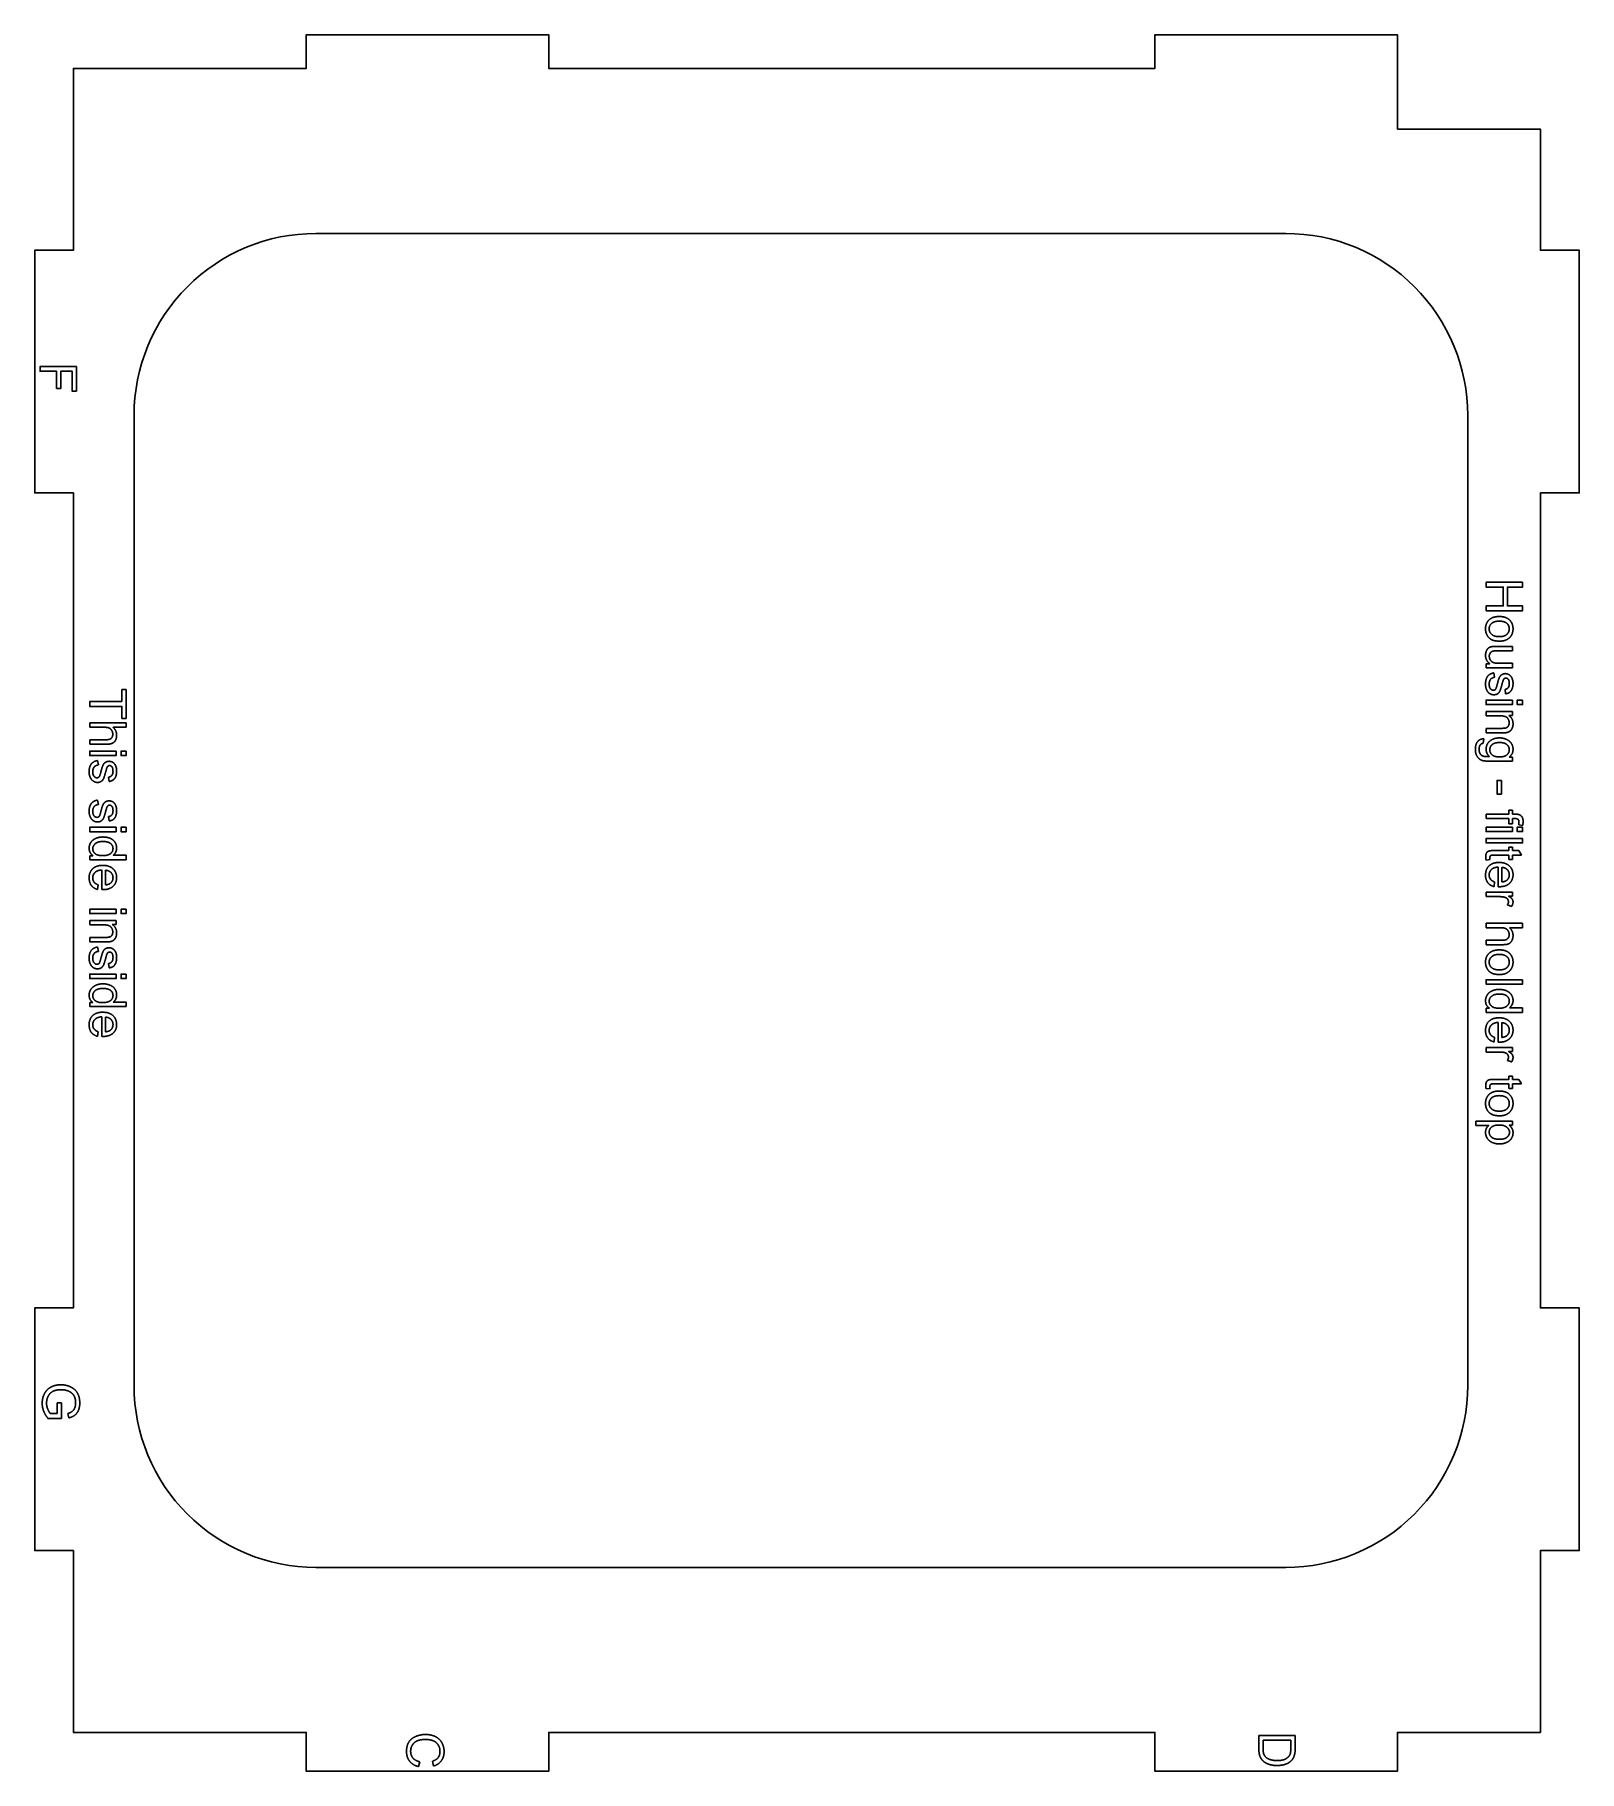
# Model space of a CAD drawing. Extents: x 21 to 148, y 40 to 183.
import ezdxf

# ---------------------------------------------------------------- set-up
doc = ezdxf.new("R2010")
doc.units = 0
doc.header["$MEASUREMENT"] = 0
doc.layers.get('0').update_dxf_attribs({"linetype": 'CONTINUOUS'})

msp = doc.modelspace()

# ---------------------------------------------------------------- linework, layer by layer
at = {"linetype": 'CONTINUOUS'}
for p, q in [((141.52, 132.69), (142.87, 132.69)), ((142.87, 132.32), (141.66, 132.32)), ((142.87, 132.69), (142.87, 132.32)), ((140.7, 131.26), (141.01, 131.26)), ((140.7, 130.93), (140.7, 131.26)), ((142.87, 130.93), (140.7, 130.93)), ((141.34, 130.5), (141.4, 130.14)), ((141.7, 131.3), (142.87, 131.3)), ((142.87, 131.3), (142.87, 130.93)), ((142.31, 128.78), (142.26, 129.14)), ((25.52, 126.39), (28.52, 126.39)), ((25.52, 126.02), (25.52, 126.39)), ((26.71, 126.02), (25.52, 126.02)), ((28.52, 126.02), (27.44, 126.02)), ((28.52, 126.39), (28.52, 126.02)), ((140.7, 127.33), (142.87, 127.33)), ((140.7, 126.96), (140.7, 127.33)), ((141.88, 126.96), (140.7, 126.96)), ((142.87, 126.99), (142.56, 126.99)), ((142.87, 127.33), (142.87, 126.99)), ((25.52, 124.62), (25.52, 124.99)), ((25.52, 124.99), (26.9, 124.99)), ((26.9, 124.62), (25.52, 124.62)), ((140.52, 125.06), (140.46, 124.7)), ((140.7, 125.56), (140.7, 125.93)), ((140.7, 125.93), (142.02, 125.93)), ((142.03, 125.56), (140.7, 125.56)), ((26.17, 123.28), (26.23, 122.91)), ((142.87, 123.22), (140.99, 123.22)), ((142.61, 123.56), (142.87, 123.56)), ((142.87, 123.56), (142.87, 123.22)), ((27.13, 121.55), (27.08, 121.91)), ((26.17, 120.02), (26.23, 119.65)), ((142.58, 118.85), (142.58, 119.18)), ((142.58, 119.18), (142.87, 119.18)), ((142.87, 119.18), (142.87, 118.85)), ((27.13, 118.29), (27.08, 118.65)), ((140.7, 118.85), (142.58, 118.85)), ((140.7, 118.49), (140.7, 118.85)), ((142.58, 118.49), (140.7, 118.49)), ((142.58, 118.06), (142.58, 118.49)), ((142.87, 118.06), (142.58, 118.06)), ((142.87, 118.85), (143.1, 118.85)), ((143.07, 118.49), (142.87, 118.49)), ((142.87, 118.49), (142.87, 118.06)), ((143.71, 117.91), (143.39, 117.96)), ((142.58, 115.85), (142.58, 116.12)), ((142.58, 116.12), (142.87, 116.12)), ((142.87, 116.12), (142.87, 115.85)), ((25.52, 115.43), (25.79, 115.43)), ((25.52, 115.09), (25.52, 115.43)), ((28.52, 115.09), (25.52, 115.09)), ((27.44, 115.46), (28.52, 115.46)), ((28.52, 115.46), (28.52, 115.09)), ((141.02, 115.11), (140.7, 115.06)), ((142.58, 115.48), (141.31, 115.48)), ((141.33, 115.85), (142.58, 115.85)), ((142.58, 115.11), (142.58, 115.48)), ((142.87, 115.11), (142.58, 115.11)), ((142.87, 115.85), (143.41, 115.85)), ((143.63, 115.48), (142.87, 115.48)), ((142.87, 115.48), (142.87, 115.11)), ((143.41, 115.85), (143.63, 115.48)), ((26.51, 112.63), (26.51, 114.25)), ((26.81, 114.23), (26.81, 113.02)), ((141.4, 113.26), (141.35, 112.88)), ((141.69, 112.87), (141.69, 114.49)), ((141.99, 114.47), (141.99, 113.26)), ((26.22, 113.02), (26.17, 112.64)), ((140.7, 112.42), (142.87, 112.42)), ((140.7, 112.05), (140.7, 112.42)), ((141.83, 112.05), (140.7, 112.05)), ((142.87, 112.09), (142.54, 112.09)), ((142.87, 112.42), (142.87, 112.09)), ((142.8, 111.24), (142.46, 111.37)), ((25.52, 110.08), (27.69, 110.08)), ((25.52, 109.72), (25.52, 110.08)), ((26.71, 109.72), (25.52, 109.72)), ((27.69, 109.75), (27.38, 109.75)), ((27.69, 110.08), (27.69, 109.75)), ((140.7, 109.86), (143.7, 109.86)), ((140.7, 109.49), (140.7, 109.86)), ((141.88, 109.49), (140.7, 109.49)), ((143.7, 109.49), (142.62, 109.49)), ((143.7, 109.86), (143.7, 109.49)), ((25.52, 108.32), (25.52, 108.69)), ((25.52, 108.69), (26.84, 108.69)), ((26.86, 108.32), (25.52, 108.32)), ((26.17, 107.9), (26.23, 107.54)), ((140.7, 108.09), (140.7, 108.46)), ((140.7, 108.46), (142.07, 108.46)), ((142.07, 108.09), (140.7, 108.09)), ((27.13, 106.18), (27.08, 106.54)), ((25.52, 103.32), (25.79, 103.32)), ((25.52, 102.98), (25.52, 103.32)), ((27.44, 103.34), (28.52, 103.34)), ((28.52, 103.34), (28.52, 102.98)), ((28.52, 102.98), (25.52, 102.98)), ((26.51, 100.52), (26.51, 102.14)), ((26.81, 102.12), (26.81, 100.9)), ((140.7, 102.86), (140.97, 102.86)), ((140.7, 102.51), (140.7, 102.86)), ((143.7, 102.51), (140.7, 102.51)), ((141.69, 100.06), (141.69, 101.68)), ((142.62, 102.88), (143.7, 102.88)), ((143.7, 102.88), (143.7, 102.51)), ((26.22, 100.91), (26.17, 100.53)), ((141.4, 100.45), (141.35, 100.07)), ((141.99, 101.66), (141.99, 100.44)), ((140.7, 99.61), (142.87, 99.61)), ((140.7, 99.24), (140.7, 99.61)), ((141.83, 99.24), (140.7, 99.24)), ((142.87, 99.28), (142.54, 99.28)), ((142.87, 99.61), (142.87, 99.28)), ((142.8, 98.43), (142.46, 98.55)), ((141.02, 96.24), (140.7, 96.19)), ((142.58, 96.61), (141.31, 96.61)), ((141.33, 96.98), (142.58, 96.98)), ((142.58, 96.98), (142.58, 97.25)), ((142.58, 97.25), (142.87, 97.25)), ((142.58, 96.24), (142.58, 96.61)), ((142.87, 96.24), (142.58, 96.24)), ((142.87, 97.25), (142.87, 96.98)), ((142.87, 96.98), (143.41, 96.98)), ((143.63, 96.61), (142.87, 96.61)), ((142.87, 96.61), (142.87, 96.24)), ((143.41, 96.98), (143.63, 96.61)), ((139.86, 93.55), (142.87, 93.55)), ((139.86, 93.18), (139.86, 93.55)), ((140.92, 93.18), (139.86, 93.18)), ((142.87, 93.21), (142.59, 93.21)), ((142.87, 93.55), (142.87, 93.21)), ((22.83, 70.3), (23.18, 70.3)), ((22.83, 69.42), (22.83, 70.3)), ((23.18, 70.3), (23.18, 69.03)), ((23.18, 69.03), (22.07, 69.03)), ((22.27, 69.42), (22.83, 69.42)), ((23.81, 69.07), (23.71, 69.43)), ((121.94, 42.88), (124.94, 42.88)), ((121.95, 41.8), (121.94, 42.88)), ((122.3, 42.48), (122.3, 41.84)), ((124.59, 42.48), (122.3, 42.48)), ((124.59, 41.85), (124.59, 42.48)), ((124.94, 42.88), (124.95, 41.85)), ((52.75, 40.71), (52.65, 40.31)), ((53.88, 40.36), (53.78, 40.75))]:
    msp.add_line(p, q, dxfattribs=at)
for points in [[(133.38, 175.35), (133.38, 183.13), (113.38, 183.13), (113.38, 180.35), (63.38, 180.35), (63.38, 183.13), (43.38, 183.13), (43.38, 180.35), (24.18, 180.35), (24.18, 165.35), (20.98, 165.35), (20.98, 145.35), (24.18, 145.35), (24.18, 78.13), (20.98, 78.13), (20.98, 58.13), (24.18, 58.13), (24.18, 43.13), (43.38, 43.13), (43.38, 39.93), (63.38, 39.93), (63.38, 43.13), (113.38, 43.13), (113.38, 39.93), (133.38, 39.93), (133.38, 43.13), (145.18, 43.13), (145.18, 58.13), (148.38, 58.13), (148.38, 78.13), (145.18, 78.13), (145.18, 145.35), (148.38, 145.35), (148.38, 165.35), (145.18, 165.35), (145.18, 175.35), (133.38, 175.35)], [(24.42, 155.77), (21.42, 155.76), (21.42, 155.37), (22.78, 155.37), (22.78, 153.96), (23.14, 153.96), (23.13, 155.37), (24.06, 155.37), (24.06, 153.74), (24.42, 153.74), (24.42, 155.77)], [(143.7, 137.98), (140.7, 137.98), (140.7, 137.58), (142.11, 137.58), (142.11, 136.03), (140.7, 136.03), (140.7, 135.63), (143.7, 135.63), (143.7, 136.03), (142.46, 136.03), (142.46, 137.58), (143.7, 137.58), (143.7, 137.98)], [(28.17, 128.14), (25.52, 128.14), (25.52, 127.74), (28.17, 127.74), (28.17, 126.75), (28.52, 126.75), (28.52, 129.13), (28.17, 129.13), (28.17, 128.14)], [(142.87, 128.26), (140.7, 128.26), (140.7, 127.89), (142.87, 127.89), (142.87, 128.26)], [(143.7, 128.26), (143.27, 128.26), (143.27, 127.89), (143.7, 127.89), (143.7, 128.26)], [(27.69, 124.06), (25.52, 124.06), (25.52, 123.69), (27.69, 123.69), (27.69, 124.06)], [(28.52, 124.06), (28.1, 124.06), (28.1, 123.69), (28.52, 123.69), (28.52, 124.06)], [(141.97, 121.64), (141.6, 121.64), (141.6, 120.51), (141.97, 120.51), (141.97, 121.64)], [(27.69, 117.77), (25.52, 117.77), (25.52, 117.4), (27.69, 117.4), (27.69, 117.77)], [(28.52, 117.77), (28.1, 117.77), (28.1, 117.4), (28.52, 117.4), (28.52, 117.77)], [(142.87, 117.77), (140.7, 117.77), (140.7, 117.41), (142.87, 117.41), (142.87, 117.77)], [(143.7, 117.77), (143.27, 117.77), (143.27, 117.41), (143.7, 117.41), (143.7, 117.77)], [(143.7, 116.85), (140.7, 116.85), (140.7, 116.48), (143.7, 116.48), (143.7, 116.85)], [(27.69, 111.01), (25.52, 111.01), (25.52, 110.65), (27.69, 110.65), (27.69, 111.01)], [(28.52, 111.01), (28.1, 111.01), (28.1, 110.65), (28.52, 110.65), (28.52, 111.01)], [(27.69, 105.66), (25.52, 105.66), (25.52, 105.29), (27.69, 105.29), (27.69, 105.66)], [(28.52, 105.66), (28.1, 105.66), (28.1, 105.29), (28.52, 105.29), (28.52, 105.66)], [(143.7, 105.2), (140.7, 105.2), (140.7, 104.84), (143.7, 104.84), (143.7, 105.2)]]:
    msp.add_lwpolyline(points, dxfattribs=at)
msp.add_lwpolyline([(124.18, 56.74), (44.18, 56.74, -0.414214), (29.18, 71.74), (29.18, 151.74, -0.414214), (44.18, 166.74), (124.18, 166.74, -0.414214), (139.18, 151.74), (139.18, 71.74, -0.414214)], format="xyb", close=True, dxfattribs=at)
for points in [[(140.65, 134.13), (140.65, 134.59), (140.94, 134.87)], [(140.94, 134.87), (141.23, 135.15), (141.78, 135.15)], [(141.78, 134.77), (141.36, 134.77), (141.16, 134.59)], [(141.78, 135.15), (142.39, 135.15), (142.68, 134.82)], [(142.41, 134.59), (142.2, 134.77), (141.78, 134.77)], [(142.68, 134.82), (142.92, 134.54), (142.92, 134.13)], [(140.78, 133.61), (140.65, 133.85), (140.65, 134.13)], [(141.15, 133.24), (140.91, 133.37), (140.78, 133.61)], [(141.16, 134.59), (140.95, 134.41), (140.95, 134.13)], [(140.95, 134.13), (140.95, 133.86), (141.16, 133.68)], [(141.81, 133.12), (141.39, 133.12), (141.15, 133.24)], [(141.16, 133.68), (141.37, 133.49), (141.79, 133.49)], [(141.79, 133.49), (142.2, 133.49), (142.4, 133.68)], [(142.62, 133.4), (142.33, 133.12), (141.81, 133.12)], [(142.4, 133.68), (142.61, 133.86), (142.61, 134.13)], [(142.61, 134.13), (142.61, 134.41), (142.41, 134.59)], [(142.92, 134.13), (142.92, 133.68), (142.62, 133.4)], [(140.65, 131.95), (140.65, 132.14), (140.72, 132.31)], [(141.01, 131.26), (140.65, 131.51), (140.65, 131.95)], [(140.72, 132.31), (140.79, 132.47), (140.9, 132.56)], [(140.9, 132.56), (141.02, 132.64), (141.18, 132.67)], [(141.05, 132.15), (140.96, 132.04), (140.96, 131.88)], [(140.96, 131.88), (140.96, 131.71), (141.05, 131.56)], [(141.27, 132.3), (141.13, 132.27), (141.05, 132.15)], [(141.18, 132.67), (141.29, 132.69), (141.52, 132.69)], [(141.66, 132.32), (141.37, 132.32), (141.27, 132.3)], [(140.82, 130.22), (141, 130.44), (141.34, 130.5)], [(141.05, 131.56), (141.13, 131.42), (141.28, 131.36)], [(141.28, 131.36), (141.43, 131.3), (141.7, 131.3)], [(141.79, 130.12), (141.87, 130.28), (142, 130.36)], [(142, 130.36), (142.13, 130.44), (142.29, 130.44)], [(142.29, 130.44), (142.44, 130.44), (142.56, 130.37)], [(142.56, 130.37), (142.68, 130.31), (142.77, 130.19)], [(140.65, 129.57), (140.65, 129.99), (140.82, 130.22)], [(140.74, 129.11), (140.65, 129.32), (140.65, 129.57)], [(140.99, 128.8), (140.82, 128.91), (140.74, 129.11)], [(141.07, 129.97), (140.95, 129.82), (140.95, 129.57)], [(140.95, 129.57), (140.95, 129.32), (141.05, 129.2)], [(141.05, 129.2), (141.16, 129.07), (141.29, 129.07)], [(141.4, 130.14), (141.18, 130.11), (141.07, 129.97)], [(141.29, 129.07), (141.42, 129.07), (141.49, 129.18)], [(141.49, 129.18), (141.54, 129.26), (141.62, 129.56)], [(141.62, 129.56), (141.72, 129.96), (141.79, 130.12)], [(141.84, 129.03), (141.78, 128.87), (141.65, 128.78)], [(142.01, 129.57), (141.91, 129.18), (141.84, 129.03)], [(142.11, 129.9), (142.09, 129.84), (142.01, 129.57)], [(142.21, 130.04), (142.15, 129.99), (142.11, 129.9)], [(142.33, 130.08), (142.26, 130.08), (142.21, 130.04)], [(142.26, 129.14), (142.43, 129.16), (142.52, 129.28)], [(142.64, 128.9), (142.52, 128.81), (142.31, 128.78)], [(142.53, 129.97), (142.45, 130.08), (142.33, 130.08)], [(142.52, 129.28), (142.61, 129.4), (142.61, 129.61)], [(142.61, 129.61), (142.61, 129.87), (142.53, 129.97)], [(142.84, 129.19), (142.77, 129), (142.64, 128.9)], [(142.77, 130.19), (142.83, 130.11), (142.87, 129.96)], [(142.92, 129.64), (142.92, 129.38), (142.84, 129.19)], [(142.87, 129.96), (142.92, 129.81), (142.92, 129.64)], [(141.33, 128.7), (141.15, 128.7), (140.99, 128.8)], [(141.65, 128.78), (141.52, 128.7), (141.33, 128.7)], [(27.11, 125.96), (26.96, 126.02), (26.71, 126.02)], [(27.44, 126.02), (27.74, 125.76), (27.74, 125.37)], [(142.45, 126.79), (142.3, 126.96), (141.88, 126.96)], [(142.35, 125.97), (142.47, 126.01), (142.53, 126.12)], [(142.6, 126.38), (142.6, 126.62), (142.45, 126.79)], [(142.53, 126.12), (142.6, 126.23), (142.6, 126.38)], [(142.56, 126.99), (142.92, 126.76), (142.92, 126.3)], [(142.92, 126.3), (142.92, 126.11), (142.85, 125.94)], [(26.9, 124.99), (27.17, 124.99), (27.3, 125.11)], [(27.38, 124.7), (27.22, 124.62), (26.9, 124.62)], [(27.34, 125.75), (27.25, 125.9), (27.11, 125.96)], [(27.3, 125.11), (27.42, 125.23), (27.42, 125.45)], [(27.42, 125.45), (27.42, 125.61), (27.34, 125.75)], [(27.65, 124.95), (27.55, 124.77), (27.38, 124.7)], [(27.74, 125.37), (27.74, 125.13), (27.65, 124.95)], [(139.81, 124.2), (139.81, 124.59), (139.99, 124.83)], [(139.99, 124.83), (140.16, 125.07), (140.52, 125.06)], [(140.46, 124.7), (140.3, 124.68), (140.22, 124.58)], [(140.7, 124.2), (140.7, 124.65), (141.02, 124.89)], [(141.2, 124.59), (141, 124.42), (141, 124.16)], [(141.02, 124.89), (141.34, 125.14), (141.79, 125.14)], [(141.82, 124.76), (141.39, 124.76), (141.2, 124.59)], [(141.79, 125.14), (142.11, 125.14), (142.37, 125.02)], [(142.41, 124.59), (142.21, 124.76), (141.82, 124.76)], [(142.02, 125.93), (142.24, 125.93), (142.35, 125.97)], [(142.39, 125.58), (142.29, 125.56), (142.03, 125.56)], [(142.37, 125.02), (142.63, 124.91), (142.77, 124.7)], [(142.66, 125.7), (142.55, 125.61), (142.39, 125.58)], [(142.61, 124.17), (142.61, 124.41), (142.41, 124.59)], [(142.85, 125.94), (142.78, 125.78), (142.66, 125.7)], [(142.77, 124.7), (142.92, 124.48), (142.92, 124.2)], [(25.65, 122.99), (25.82, 123.21), (26.17, 123.28)], [(26.82, 123.13), (26.96, 123.21), (27.12, 123.21)], [(27.12, 123.21), (27.26, 123.21), (27.38, 123.15)], [(139.94, 123.65), (139.81, 123.88), (139.81, 124.2)], [(140.27, 123.32), (140.06, 123.43), (139.94, 123.65)], [(140.22, 124.58), (140.12, 124.44), (140.12, 124.21)], [(140.12, 124.21), (140.12, 123.95), (140.22, 123.81)], [(140.22, 123.81), (140.32, 123.67), (140.51, 123.62)], [(140.99, 123.22), (140.48, 123.22), (140.27, 123.32)], [(140.51, 123.62), (140.62, 123.59), (140.98, 123.6)], [(140.98, 123.6), (140.7, 123.84), (140.7, 124.2)], [(141, 124.16), (141, 123.91), (141.2, 123.74)], [(141.2, 123.74), (141.39, 123.57), (141.81, 123.57)], [(141.81, 123.57), (142.21, 123.57), (142.41, 123.74)], [(142.41, 123.74), (142.61, 123.92), (142.61, 124.17)], [(142.92, 124.2), (142.92, 123.81), (142.61, 123.56)], [(25.47, 122.35), (25.47, 122.77), (25.65, 122.99)], [(25.56, 121.89), (25.47, 122.09), (25.47, 122.35)], [(25.81, 121.58), (25.65, 121.69), (25.56, 121.89)], [(25.89, 122.74), (25.77, 122.6), (25.77, 122.35)], [(25.77, 122.35), (25.77, 122.09), (25.88, 121.97)], [(25.88, 121.97), (25.98, 121.85), (26.12, 121.85)], [(26.23, 122.91), (26.01, 122.88), (25.89, 122.74)], [(26.12, 121.85), (26.24, 121.85), (26.32, 121.96)], [(26.32, 121.96), (26.36, 122.03), (26.44, 122.33)], [(26.44, 122.33), (26.54, 122.74), (26.62, 122.9)], [(26.67, 121.8), (26.6, 121.65), (26.47, 121.56)], [(26.62, 122.9), (26.69, 123.05), (26.82, 123.13)], [(26.84, 122.35), (26.73, 121.96), (26.67, 121.8)], [(26.93, 122.67), (26.91, 122.62), (26.84, 122.35)], [(27.03, 122.81), (26.97, 122.77), (26.93, 122.67)], [(27.16, 122.86), (27.09, 122.86), (27.03, 122.81)], [(27.08, 121.91), (27.25, 121.94), (27.34, 122.05)], [(27.36, 122.75), (27.27, 122.86), (27.16, 122.86)], [(27.34, 122.05), (27.44, 122.17), (27.44, 122.39)], [(27.44, 122.39), (27.44, 122.64), (27.36, 122.75)], [(27.38, 123.15), (27.51, 123.08), (27.59, 122.97)], [(27.67, 121.96), (27.59, 121.77), (27.47, 121.68)], [(27.59, 122.97), (27.65, 122.88), (27.7, 122.73)], [(27.74, 122.41), (27.74, 122.16), (27.67, 121.96)], [(27.7, 122.73), (27.74, 122.58), (27.74, 122.41)], [(26.16, 121.47), (25.97, 121.47), (25.81, 121.58)], [(26.47, 121.56), (26.35, 121.47), (26.16, 121.47)], [(27.47, 121.68), (27.34, 121.59), (27.13, 121.55)], [(25.47, 119.09), (25.47, 119.51), (25.65, 119.73)], [(25.56, 118.63), (25.47, 118.83), (25.47, 119.09)], [(25.65, 119.73), (25.82, 119.95), (26.17, 120.02)], [(25.89, 119.48), (25.77, 119.34), (25.77, 119.09)], [(25.77, 119.09), (25.77, 118.83), (25.88, 118.71)], [(26.23, 119.65), (26.01, 119.62), (25.89, 119.48)], [(26.32, 118.7), (26.36, 118.77), (26.44, 119.07)], [(26.44, 119.07), (26.54, 119.48), (26.62, 119.64)], [(26.62, 119.64), (26.69, 119.79), (26.82, 119.87)], [(26.84, 119.09), (26.73, 118.7), (26.67, 118.54)], [(26.82, 119.87), (26.96, 119.95), (27.12, 119.95)], [(26.93, 119.41), (26.91, 119.36), (26.84, 119.09)], [(27.03, 119.55), (26.97, 119.51), (26.93, 119.41)], [(27.16, 119.6), (27.09, 119.6), (27.03, 119.55)], [(27.12, 119.95), (27.26, 119.95), (27.38, 119.89)], [(27.36, 119.49), (27.27, 119.6), (27.16, 119.6)], [(27.34, 118.79), (27.44, 118.91), (27.44, 119.13)], [(27.44, 119.13), (27.44, 119.38), (27.36, 119.49)], [(27.38, 119.89), (27.51, 119.82), (27.59, 119.71)], [(27.59, 119.71), (27.65, 119.62), (27.7, 119.47)], [(27.74, 119.15), (27.74, 118.9), (27.67, 118.7)], [(27.7, 119.47), (27.74, 119.32), (27.74, 119.15)], [(25.81, 118.32), (25.65, 118.43), (25.56, 118.63)], [(26.16, 118.21), (25.97, 118.21), (25.81, 118.32)], [(25.88, 118.71), (25.98, 118.59), (26.12, 118.59)], [(26.12, 118.59), (26.24, 118.59), (26.32, 118.7)], [(26.47, 118.3), (26.35, 118.21), (26.16, 118.21)], [(26.67, 118.54), (26.6, 118.39), (26.47, 118.3)], [(27.08, 118.65), (27.25, 118.68), (27.34, 118.79)], [(27.47, 118.42), (27.34, 118.33), (27.13, 118.29)], [(27.67, 118.7), (27.59, 118.51), (27.47, 118.42)], [(143.34, 118.42), (143.27, 118.49), (143.07, 118.49)], [(143.1, 118.85), (143.32, 118.85), (143.43, 118.81)], [(143.41, 118.18), (143.41, 118.35), (143.34, 118.42)], [(143.39, 117.96), (143.41, 118.08), (143.41, 118.18)], [(143.43, 118.81), (143.57, 118.76), (143.66, 118.63)], [(143.66, 118.63), (143.75, 118.49), (143.75, 118.25)], [(143.75, 118.25), (143.75, 118.1), (143.71, 117.91)], [(25.47, 116.04), (25.47, 116.3), (25.61, 116.52)], [(25.79, 115.43), (25.47, 115.64), (25.47, 116.04)], [(25.61, 116.52), (25.76, 116.74), (26.01, 116.85)], [(25.98, 116.42), (25.77, 116.24), (25.77, 116)], [(25.77, 116), (25.77, 115.76), (25.97, 115.59)], [(26.6, 116.6), (26.19, 116.6), (25.98, 116.42)], [(26.01, 116.85), (26.27, 116.97), (26.6, 116.97)], [(26.6, 116.97), (26.93, 116.97), (27.19, 116.87)], [(27.24, 116.43), (27.04, 116.6), (26.6, 116.6)], [(27.19, 116.87), (27.46, 116.76), (27.6, 116.54)], [(27.23, 115.6), (27.44, 115.77), (27.44, 116.02)], [(27.44, 116.02), (27.44, 116.27), (27.24, 116.43)], [(27.6, 116.54), (27.74, 116.32), (27.74, 116.06)], [(27.74, 116.06), (27.74, 115.86), (27.66, 115.71)], [(25.76, 114.35), (26.06, 114.63), (26.59, 114.63)], [(25.97, 115.59), (26.17, 115.43), (26.57, 115.43)], [(26.57, 115.43), (27.02, 115.43), (27.23, 115.6)], [(26.59, 114.63), (27.14, 114.63), (27.44, 114.35)], [(27.66, 115.71), (27.58, 115.55), (27.44, 115.46)], [(140.65, 113.84), (140.65, 114.31), (140.94, 114.59)], [(140.67, 115.33), (140.67, 115.53), (140.73, 115.65)], [(140.7, 115.06), (140.67, 115.21), (140.67, 115.33)], [(140.73, 115.65), (140.79, 115.76), (140.9, 115.8)], [(140.9, 115.8), (141, 115.85), (141.33, 115.85)], [(140.94, 114.59), (141.23, 114.87), (141.76, 114.87)], [(141.04, 115.4), (141.01, 115.35), (141.01, 115.27)], [(141.01, 115.27), (141.01, 115.21), (141.02, 115.11)], [(141.11, 115.46), (141.06, 115.44), (141.04, 115.4)], [(141.31, 115.48), (141.15, 115.48), (141.11, 115.46)], [(141.76, 114.87), (142.31, 114.87), (142.61, 114.59)], [(142.61, 114.59), (142.92, 114.31), (142.92, 113.86)], [(25.47, 113.6), (25.47, 114.07), (25.76, 114.35)], [(25.65, 112.98), (25.47, 113.22), (25.47, 113.6)], [(25.96, 114.05), (25.77, 113.87), (25.77, 113.6)], [(25.77, 113.6), (25.77, 113.39), (25.88, 113.25)], [(25.88, 113.25), (25.99, 113.11), (26.22, 113.02)], [(26.51, 114.25), (26.15, 114.23), (25.96, 114.05)], [(27.27, 114.04), (27.1, 114.21), (26.81, 114.23)], [(26.81, 113.02), (27.09, 113.04), (27.23, 113.16)], [(27.23, 113.16), (27.44, 113.33), (27.44, 113.61)], [(27.44, 113.61), (27.44, 113.87), (27.27, 114.04)], [(27.44, 114.35), (27.74, 114.07), (27.74, 113.62)], [(27.74, 113.62), (27.74, 113.18), (27.45, 112.91)], [(140.83, 113.21), (140.65, 113.46), (140.65, 113.84)], [(141.35, 112.88), (141.01, 112.97), (140.83, 113.21)], [(141.14, 114.29), (140.95, 114.11), (140.95, 113.83)], [(140.95, 113.83), (140.95, 113.63), (141.06, 113.49)], [(141.06, 113.49), (141.16, 113.35), (141.4, 113.26)], [(141.69, 114.49), (141.33, 114.47), (141.14, 114.29)], [(142.62, 113.14), (142.32, 112.87), (141.79, 112.87)], [(142.44, 114.28), (142.27, 114.45), (141.99, 114.47)], [(141.99, 113.26), (142.26, 113.28), (142.4, 113.4)], [(142.4, 113.4), (142.61, 113.57), (142.61, 113.85)], [(142.61, 113.85), (142.61, 114.11), (142.44, 114.28)], [(142.92, 113.86), (142.92, 113.42), (142.62, 113.14)], [(26.17, 112.64), (25.84, 112.73), (25.65, 112.98)], [(26.61, 112.63), (26.58, 112.63), (26.51, 112.63)], [(27.45, 112.91), (27.15, 112.63), (26.61, 112.63)], [(141.79, 112.87), (141.75, 112.87), (141.69, 112.87)], [(142.26, 111.99), (142.07, 112.05), (141.83, 112.05)], [(142.46, 111.86), (142.39, 111.95), (142.26, 111.99)], [(142.54, 111.64), (142.54, 111.76), (142.46, 111.86)], [(142.54, 112.09), (142.77, 111.96), (142.84, 111.86)], [(142.84, 111.86), (142.92, 111.75), (142.92, 111.62)], [(142.46, 111.37), (142.54, 111.5), (142.54, 111.64)], [(142.92, 111.62), (142.92, 111.43), (142.8, 111.24)], [(27.27, 109.55), (27.12, 109.72), (26.71, 109.72)], [(27.18, 108.73), (27.29, 108.77), (27.36, 108.88)], [(27.42, 109.14), (27.42, 109.37), (27.27, 109.55)], [(27.36, 108.88), (27.42, 108.99), (27.42, 109.14)], [(27.38, 109.75), (27.74, 109.51), (27.74, 109.06)], [(27.74, 109.06), (27.74, 108.86), (27.67, 108.7)], [(142.29, 109.43), (142.14, 109.49), (141.88, 109.49)], [(142.52, 109.22), (142.43, 109.37), (142.29, 109.43)], [(142.47, 108.58), (142.6, 108.7), (142.6, 108.91)], [(142.6, 108.91), (142.6, 109.08), (142.52, 109.22)], [(142.62, 109.49), (142.92, 109.23), (142.92, 108.84)], [(142.92, 108.84), (142.92, 108.6), (142.82, 108.42)], [(25.47, 106.97), (25.47, 107.4), (25.65, 107.62)], [(25.65, 107.62), (25.82, 107.84), (26.17, 107.9)], [(26.23, 107.54), (26.01, 107.51), (25.89, 107.37)], [(26.44, 106.96), (26.54, 107.36), (26.62, 107.52)], [(26.62, 107.52), (26.69, 107.68), (26.82, 107.76)], [(26.82, 107.76), (26.96, 107.84), (27.12, 107.84)], [(26.84, 108.69), (27.07, 108.69), (27.18, 108.73)], [(27.21, 108.34), (27.11, 108.32), (26.86, 108.32)], [(27.03, 107.44), (26.97, 107.39), (26.93, 107.3)], [(27.16, 107.48), (27.09, 107.48), (27.03, 107.44)], [(27.12, 107.84), (27.26, 107.84), (27.38, 107.77)], [(27.36, 107.38), (27.27, 107.48), (27.16, 107.48)], [(27.49, 108.45), (27.37, 108.37), (27.21, 108.34)], [(27.38, 107.77), (27.51, 107.71), (27.59, 107.59)], [(27.67, 108.7), (27.6, 108.54), (27.49, 108.45)], [(27.59, 107.59), (27.65, 107.51), (27.7, 107.36)], [(140.94, 107.38), (141.23, 107.66), (141.78, 107.66)], [(141.78, 107.66), (142.39, 107.66), (142.68, 107.33)], [(142.07, 108.46), (142.35, 108.46), (142.47, 108.58)], [(142.56, 108.16), (142.39, 108.09), (142.07, 108.09)], [(142.82, 108.42), (142.73, 108.24), (142.56, 108.16)], [(25.56, 106.51), (25.47, 106.72), (25.47, 106.97)], [(25.81, 106.2), (25.65, 106.31), (25.56, 106.51)], [(25.89, 107.37), (25.77, 107.23), (25.77, 106.97)], [(25.77, 106.97), (25.77, 106.72), (25.88, 106.6)], [(26.16, 106.1), (25.97, 106.1), (25.81, 106.2)], [(25.88, 106.6), (25.98, 106.47), (26.12, 106.47)], [(26.12, 106.47), (26.24, 106.47), (26.32, 106.58)], [(26.47, 106.18), (26.35, 106.1), (26.16, 106.1)], [(26.32, 106.58), (26.36, 106.66), (26.44, 106.96)], [(26.67, 106.43), (26.6, 106.27), (26.47, 106.18)], [(26.84, 106.97), (26.73, 106.58), (26.67, 106.43)], [(26.93, 107.3), (26.91, 107.24), (26.84, 106.97)], [(27.08, 106.54), (27.25, 106.56), (27.34, 106.68)], [(27.47, 106.3), (27.34, 106.21), (27.13, 106.18)], [(27.34, 106.68), (27.44, 106.8), (27.44, 107.01)], [(27.44, 107.01), (27.44, 107.27), (27.36, 107.38)], [(27.67, 106.59), (27.59, 106.4), (27.47, 106.3)], [(27.74, 107.04), (27.74, 106.78), (27.67, 106.59)], [(27.7, 107.36), (27.74, 107.21), (27.74, 107.04)], [(140.65, 106.65), (140.65, 107.1), (140.94, 107.38)], [(140.78, 106.12), (140.65, 106.36), (140.65, 106.65)], [(141.15, 105.75), (140.91, 105.88), (140.78, 106.12)], [(141.16, 107.1), (140.95, 106.92), (140.95, 106.65)], [(140.95, 106.65), (140.95, 106.37), (141.16, 106.19)], [(141.78, 107.29), (141.36, 107.29), (141.16, 107.1)], [(141.16, 106.19), (141.37, 106.01), (141.79, 106.01)], [(142.41, 107.1), (142.2, 107.29), (141.78, 107.29)], [(141.79, 106.01), (142.2, 106.01), (142.4, 106.19)], [(142.4, 106.19), (142.61, 106.37), (142.61, 106.65)], [(142.61, 106.65), (142.61, 106.92), (142.41, 107.1)], [(142.92, 106.65), (142.92, 106.2), (142.62, 105.91)], [(142.68, 107.33), (142.92, 107.05), (142.92, 106.65)], [(25.61, 104.4), (25.76, 104.62), (26.01, 104.74)], [(26.01, 104.74), (26.27, 104.86), (26.6, 104.86)], [(26.6, 104.86), (26.93, 104.86), (27.19, 104.75)], [(27.19, 104.75), (27.46, 104.64), (27.6, 104.43)], [(141.81, 105.63), (141.39, 105.63), (141.15, 105.75)], [(142.62, 105.91), (142.33, 105.63), (141.81, 105.63)], [(25.47, 103.92), (25.47, 104.18), (25.61, 104.4)], [(25.79, 103.32), (25.47, 103.52), (25.47, 103.92)], [(25.98, 104.31), (25.77, 104.13), (25.77, 103.89)], [(25.77, 103.89), (25.77, 103.65), (25.97, 103.48)], [(25.97, 103.48), (26.17, 103.31), (26.57, 103.31)], [(26.6, 104.48), (26.19, 104.48), (25.98, 104.31)], [(26.57, 103.31), (27.02, 103.31), (27.23, 103.48)], [(27.24, 104.32), (27.04, 104.48), (26.6, 104.48)], [(27.23, 103.48), (27.44, 103.65), (27.44, 103.91)], [(27.44, 103.91), (27.44, 104.15), (27.24, 104.32)], [(27.66, 103.59), (27.58, 103.44), (27.44, 103.34)], [(27.6, 104.43), (27.74, 104.21), (27.74, 103.94)], [(27.74, 103.94), (27.74, 103.74), (27.66, 103.59)], [(140.65, 103.46), (140.65, 103.72), (140.79, 103.94)], [(140.97, 102.86), (140.65, 103.06), (140.65, 103.46)], [(140.79, 103.94), (140.93, 104.16), (141.19, 104.28)], [(141.16, 103.84), (140.95, 103.67), (140.95, 103.43)], [(140.95, 103.43), (140.95, 103.19), (141.15, 103.02)], [(141.78, 104.02), (141.36, 104.02), (141.16, 103.84)], [(141.19, 104.28), (141.45, 104.4), (141.78, 104.4)], [(141.78, 104.4), (142.11, 104.4), (142.37, 104.29)], [(142.41, 103.86), (142.21, 104.02), (141.78, 104.02)], [(142.37, 104.29), (142.64, 104.18), (142.78, 103.96)], [(142.4, 103.02), (142.61, 103.19), (142.61, 103.44)], [(142.61, 103.44), (142.61, 103.69), (142.41, 103.86)], [(142.83, 103.13), (142.75, 102.98), (142.62, 102.88)], [(142.78, 103.96), (142.92, 103.75), (142.92, 103.48)], [(142.92, 103.48), (142.92, 103.28), (142.83, 103.13)], [(25.47, 101.48), (25.47, 101.96), (25.76, 102.24)], [(25.76, 102.24), (26.06, 102.52), (26.59, 102.52)], [(25.96, 101.94), (25.77, 101.75), (25.77, 101.48)], [(26.51, 102.14), (26.15, 102.12), (25.96, 101.94)], [(26.59, 102.52), (27.14, 102.52), (27.44, 102.24)], [(27.27, 101.93), (27.1, 102.1), (26.81, 102.12)], [(27.44, 101.5), (27.44, 101.75), (27.27, 101.93)], [(27.44, 102.24), (27.74, 101.95), (27.74, 101.5)], [(140.65, 101.02), (140.65, 101.5), (140.94, 101.78)], [(140.94, 101.78), (141.23, 102.06), (141.76, 102.06)], [(141.69, 101.68), (141.33, 101.66), (141.14, 101.47)], [(141.15, 103.02), (141.34, 102.85), (141.75, 102.85)], [(141.75, 102.85), (142.2, 102.85), (142.4, 103.02)], [(141.76, 102.06), (142.31, 102.06), (142.61, 101.78)], [(142.61, 101.78), (142.92, 101.49), (142.92, 101.04)], [(25.65, 100.86), (25.47, 101.1), (25.47, 101.48)], [(26.17, 100.53), (25.84, 100.62), (25.65, 100.86)], [(25.77, 101.48), (25.77, 101.28), (25.88, 101.14)], [(25.88, 101.14), (25.99, 100.99), (26.22, 100.91)], [(26.61, 100.52), (26.58, 100.52), (26.51, 100.52)], [(27.45, 100.79), (27.15, 100.52), (26.61, 100.52)], [(26.81, 100.9), (27.09, 100.93), (27.23, 101.04)], [(27.23, 101.04), (27.44, 101.22), (27.44, 101.5)], [(27.74, 101.5), (27.74, 101.07), (27.45, 100.79)], [(140.83, 100.4), (140.65, 100.64), (140.65, 101.02)], [(141.35, 100.07), (141.01, 100.16), (140.83, 100.4)], [(141.14, 101.47), (140.95, 101.29), (140.95, 101.02)], [(140.95, 101.02), (140.95, 100.82), (141.06, 100.67)], [(141.06, 100.67), (141.16, 100.53), (141.4, 100.45)], [(142.62, 100.33), (142.32, 100.05), (141.79, 100.05)], [(142.44, 101.47), (142.27, 101.64), (141.99, 101.66)], [(141.99, 100.44), (142.26, 100.47), (142.4, 100.58)], [(142.4, 100.58), (142.61, 100.76), (142.61, 101.04)], [(142.61, 101.04), (142.61, 101.29), (142.44, 101.47)], [(142.92, 101.04), (142.92, 100.61), (142.62, 100.33)], [(141.79, 100.05), (141.75, 100.05), (141.69, 100.06)], [(142.26, 99.18), (142.07, 99.24), (141.83, 99.24)], [(142.46, 99.04), (142.39, 99.14), (142.26, 99.18)], [(142.54, 98.82), (142.54, 98.94), (142.46, 99.04)], [(142.46, 98.55), (142.54, 98.69), (142.54, 98.82)], [(142.54, 99.28), (142.77, 99.15), (142.84, 99.04)], [(142.84, 99.04), (142.92, 98.93), (142.92, 98.81)], [(142.92, 98.81), (142.92, 98.62), (142.8, 98.43)], [(140.67, 96.46), (140.67, 96.67), (140.73, 96.78)], [(140.7, 96.19), (140.67, 96.34), (140.67, 96.46)], [(140.73, 96.78), (140.79, 96.89), (140.9, 96.93)], [(140.9, 96.93), (141, 96.98), (141.33, 96.98)], [(140.94, 95.74), (141.23, 96.02), (141.78, 96.02)], [(141.04, 96.53), (141.01, 96.48), (141.01, 96.4)], [(141.01, 96.4), (141.01, 96.34), (141.02, 96.24)], [(141.11, 96.59), (141.06, 96.57), (141.04, 96.53)], [(141.31, 96.61), (141.15, 96.61), (141.11, 96.59)], [(141.78, 96.02), (142.39, 96.02), (142.68, 95.68)], [(140.65, 95), (140.65, 95.45), (140.94, 95.74)], [(140.78, 94.47), (140.65, 94.71), (140.65, 95)], [(141.16, 95.46), (140.95, 95.27), (140.95, 95)], [(140.95, 95), (140.95, 94.72), (141.16, 94.54)], [(141.78, 95.64), (141.36, 95.64), (141.16, 95.46)], [(141.16, 94.54), (141.37, 94.36), (141.79, 94.36)], [(142.41, 95.46), (142.2, 95.64), (141.78, 95.64)], [(141.79, 94.36), (142.2, 94.36), (142.4, 94.54)], [(142.4, 94.54), (142.61, 94.73), (142.61, 95)], [(142.61, 95), (142.61, 95.27), (142.41, 95.46)], [(142.92, 95), (142.92, 94.55), (142.62, 94.26)], [(142.68, 95.68), (142.92, 95.4), (142.92, 95)], [(140.72, 92.94), (140.8, 93.09), (140.92, 93.18)], [(141.15, 94.11), (140.91, 94.23), (140.78, 94.47)], [(141.81, 93.98), (141.39, 93.98), (141.15, 94.11)], [(141.77, 93.22), (141.35, 93.22), (141.15, 93.05)], [(142.41, 93.03), (142.19, 93.22), (141.77, 93.22)], [(142.62, 94.26), (142.33, 93.98), (141.81, 93.98)], [(142.59, 93.21), (142.75, 93.09), (142.83, 92.94)], [(140.65, 92.61), (140.65, 92.79), (140.72, 92.94)], [(140.79, 92.13), (140.65, 92.36), (140.65, 92.61)], [(141.2, 91.78), (140.93, 91.9), (140.79, 92.13)], [(141.15, 93.05), (140.95, 92.88), (140.95, 92.63)], [(140.95, 92.63), (140.95, 92.39), (141.16, 92.21)], [(141.16, 92.21), (141.36, 92.04), (141.8, 92.04)], [(141.8, 91.66), (141.46, 91.66), (141.2, 91.78)], [(141.8, 92.04), (142.22, 92.04), (142.42, 92.21)], [(142.37, 91.77), (142.11, 91.66), (141.8, 91.66)], [(142.77, 92.09), (142.63, 91.88), (142.37, 91.77)], [(142.63, 92.62), (142.63, 92.85), (142.41, 93.03)], [(142.42, 92.21), (142.63, 92.38), (142.63, 92.62)], [(142.92, 92.58), (142.92, 92.3), (142.77, 92.09)], [(142.83, 92.94), (142.92, 92.8), (142.92, 92.58)], [(21.79, 71.07), (21.98, 71.43), (22.34, 71.62)], [(22.34, 71.62), (22.69, 71.8), (23.14, 71.8)], [(23.14, 71.8), (23.57, 71.8), (23.95, 71.62)], [(23.95, 71.62), (24.33, 71.44), (24.52, 71.09)], [(21.6, 70.27), (21.6, 70.71), (21.79, 71.07)], [(21.72, 69.63), (21.6, 69.94), (21.6, 70.27)], [(22.09, 70.85), (21.96, 70.59), (21.96, 70.29)], [(21.96, 70.29), (21.96, 70.03), (22.06, 69.79)], [(22.49, 71.26), (22.22, 71.12), (22.09, 70.85)], [(23.16, 71.39), (22.76, 71.39), (22.49, 71.26)], [(23.76, 71.28), (23.49, 71.39), (23.16, 71.39)], [(24.06, 71.09), (23.93, 71.21), (23.76, 71.28)], [(24.28, 70.77), (24.2, 70.97), (24.06, 71.09)], [(24.36, 70.3), (24.36, 70.57), (24.28, 70.77)], [(24.28, 69.89), (24.36, 70.07), (24.36, 70.3)], [(24.52, 71.09), (24.7, 70.75), (24.7, 70.3)], [(24.7, 70.3), (24.7, 69.98), (24.6, 69.71)], [(22.07, 69.03), (21.84, 69.32), (21.72, 69.63)], [(22.06, 69.79), (22.16, 69.54), (22.27, 69.42)], [(23.71, 69.43), (23.94, 69.5), (24.07, 69.6)], [(24.3, 69.3), (24.12, 69.15), (23.81, 69.07)], [(24.07, 69.6), (24.21, 69.7), (24.28, 69.89)], [(24.6, 69.71), (24.49, 69.45), (24.3, 69.3)], [(52.42, 42.8), (52.79, 42.96), (53.22, 42.96)], [(53.22, 42.96), (53.69, 42.96), (54.04, 42.78)], [(51.65, 41.55), (51.65, 42.04), (51.84, 42.34)], [(51.9, 40.76), (51.65, 41.08), (51.65, 41.55)], [(51.84, 42.34), (52.04, 42.65), (52.42, 42.8)], [(52.13, 42.09), (51.99, 41.86), (51.99, 41.58)], [(51.99, 41.58), (51.99, 41.25), (52.18, 41.02)], [(52.55, 42.44), (52.27, 42.33), (52.13, 42.09)], [(53.22, 42.55), (52.84, 42.55), (52.55, 42.44)], [(53.8, 42.46), (53.52, 42.55), (53.22, 42.55)], [(54.24, 42.13), (54.08, 42.37), (53.8, 42.46)], [(54.04, 42.78), (54.39, 42.61), (54.57, 42.27)], [(54.41, 41.56), (54.41, 41.9), (54.24, 42.13)], [(54.26, 41.06), (54.41, 41.25), (54.41, 41.56)], [(54.75, 41.55), (54.75, 41.1), (54.52, 40.79)], [(54.57, 42.27), (54.75, 41.94), (54.75, 41.55)], [(122, 41.31), (121.95, 41.52), (121.95, 41.8)], [(122.3, 41.84), (122.3, 41.54), (122.35, 41.37)], [(124.53, 41.34), (124.59, 41.5), (124.59, 41.85)], [(124.95, 41.85), (124.95, 41.5), (124.9, 41.31)], [(52.65, 40.31), (52.16, 40.43), (51.9, 40.76)], [(52.18, 41.02), (52.37, 40.79), (52.75, 40.71)], [(53.78, 40.75), (54.11, 40.86), (54.26, 41.06)], [(54.52, 40.79), (54.29, 40.48), (53.88, 40.36)], [(122.15, 40.96), (122.05, 41.1), (122, 41.31)], [(122.42, 40.68), (122.25, 40.81), (122.15, 40.96)], [(122.35, 41.37), (122.41, 41.21), (122.51, 41.11)], [(122.86, 40.48), (122.59, 40.56), (122.42, 40.68)], [(122.51, 41.11), (122.65, 40.96), (122.89, 40.89)], [(123.46, 40.4), (123.12, 40.4), (122.86, 40.48)], [(122.89, 40.89), (123.13, 40.81), (123.47, 40.81)], [(124.18, 40.52), (123.86, 40.4), (123.46, 40.4)], [(123.47, 40.81), (123.94, 40.81), (124.19, 40.96)], [(124.69, 40.87), (124.49, 40.63), (124.18, 40.52)], [(124.19, 40.96), (124.44, 41.12), (124.53, 41.34)], [(124.9, 41.31), (124.84, 41.05), (124.69, 40.87)]]:
    msp.add_open_spline(points, degree=2, dxfattribs=at)

doc.saveas('drawing.dxf')
